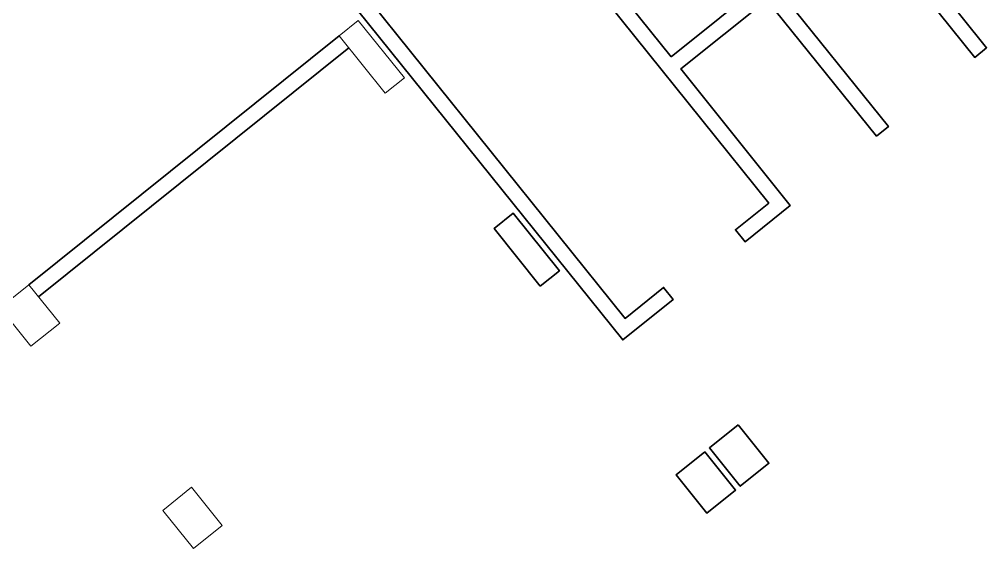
# Model space of a CAD drawing. Header units: metres. Extents: x 7511924.8 to 7511972.9, y 4692327.8 to 4692384.2.
# Drawn here: x 7511938.57 to 7511954.32, y 4692350.61 to 4692359.23 of the extents above; entities that cross this region are included whole.
import ezdxf

# ---------------------------------------------------------------- set-up
doc = ezdxf.new("R2010")
doc.units = ezdxf.units.M
doc.layers.add('shytllat', color=5, linetype='Continuous', lineweight=0)
doc.layers.add('Structural - Bearing_Pen_No__27', color=7, linetype='Continuous', lineweight=35)

msp = doc.modelspace()

# ---------------------------------------------------------------- linework, layer by layer
at = {"layer": 'shytllat', "color": 8, "linetype": 'Continuous', "lineweight": 35, "flags": 128}
for points in [[(7511949.18232, 4692358.61705), (7511952.37894, 4692361.18447), (7511954.32016, 4692358.76752), (7511954.12524, 4692358.61097), (7511952.34057, 4692360.833), (7511950.93718, 4692359.70585), (7511952.72185, 4692357.48381), (7511952.52693, 4692357.32726), (7511950.74226, 4692359.5493), (7511949.33887, 4692358.42214), (7511951.12354, 4692356.2001), (7511950.38662, 4692355.60822), (7511950.23007, 4692355.80314), (7511950.77207, 4692356.23846), (7511946.40851, 4692361.6714), (7511944.06954, 4692359.79278), (7511948.43309, 4692354.35986), (7511949.06057, 4692354.86384), (7511949.21712, 4692354.66892), (7511948.39472, 4692354.0084), (7511943.71744, 4692359.83062), (7511946.44688, 4692362.02287)], [(7511947.05157, 4692354.8856), (7511947.36344, 4692355.13608), (7511946.612, 4692356.07168), (7511946.30013, 4692355.8212)], [(7511950.27552, 4692352.62484), (7511949.80772, 4692352.24912), (7511950.30868, 4692351.62539), (7511950.77648, 4692352.00111)], [(7511949.73139, 4692352.18781), (7511949.26359, 4692351.81209), (7511949.76455, 4692351.18836), (7511950.23235, 4692351.56408)]]:
    msp.add_lwpolyline(points, close=True, dxfattribs=at)
at = {"layer": 'shytllat', "color": 8, "flags": 128}
for points in [[(7511944.52871, 4692358.02675), (7511944.84057, 4692358.27723), (7511944.08913, 4692359.21282), (7511943.77727, 4692358.96234)], [(7511938.76047, 4692353.90693), (7511938.25951, 4692354.53066), (7511938.72731, 4692354.90638), (7511939.22827, 4692354.28265)], [(7511949.73139, 4692352.18781), (7511949.26359, 4692351.81209), (7511949.76455, 4692351.18836), (7511950.23235, 4692351.56408)], [(7511941.87638, 4692350.98557), (7511941.40858, 4692350.60985), (7511940.90762, 4692351.23358), (7511941.37542, 4692351.6093)]]:
    msp.add_lwpolyline(points, close=True, dxfattribs=at)
at = {"layer": 'shytllat', "color": 8, "linetype": 'Continuous', "lineweight": 35, "flags": 128}
for points in [[(7511943.77727, 4692358.96234), (7511938.72731, 4692354.90638)], [(7511938.88386, 4692354.71147), (7511943.93382, 4692358.76743)]]:
    msp.add_lwpolyline(points, dxfattribs=at)
at = {"layer": 'Structural - Bearing_Pen_No__27', "color": 7, "linetype": 'Continuous', "lineweight": 35}
msp.add_line((7511950.38662, 4692355.60822), (7511950.41546, 4692355.63139), dxfattribs=at)
msp.add_line((7511950.38662, 4692355.60822), (7511950.41546, 4692355.63139), dxfattribs=at)

doc.saveas('drawing.dxf')
